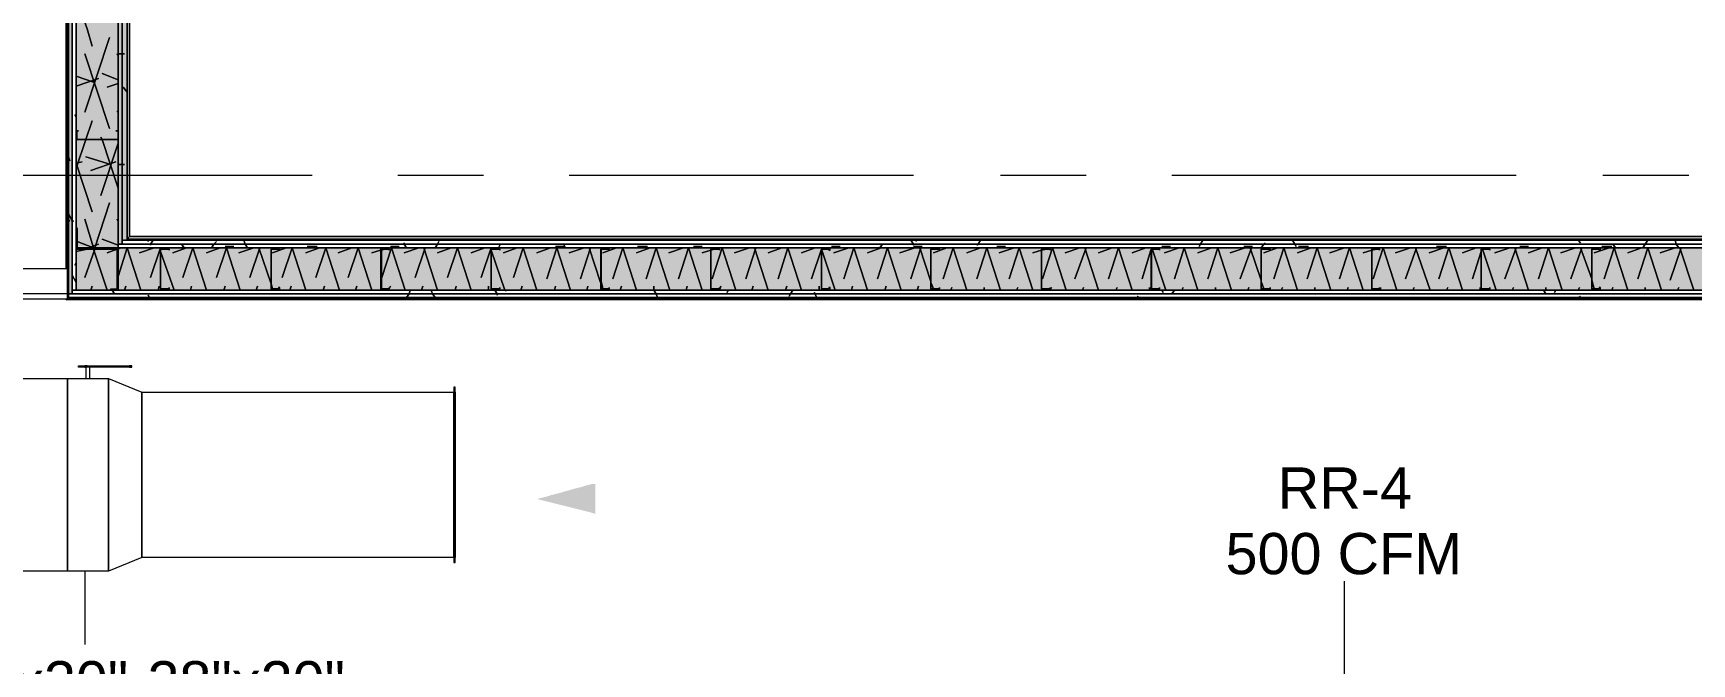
# Model space of a CAD drawing. Header units: metres. Extents: x -2 to 237, y -8 to 52.
# Drawn here: x 19.26 to 25.38, y 22.65 to 24.97 of the extents above; entities that cross this region are included whole.
import ezdxf

# ---------------------------------------------------------------- set-up
doc = ezdxf.new("R2010")
doc.units = ezdxf.units.M
doc.layers.add('HVAC - Ductos', color=5, linetype='Continuous', lineweight=0)
doc.layers.add('PDF3_Text', color=7, linetype='Continuous', lineweight=0)
doc.layers.add('PDF3_Geometry', color=7, linetype='Continuous', lineweight=0, true_color=0xaaaaaa)
doc.layers.add('PDF3_Solid Fills', color=7, linetype='Continuous', lineweight=0, true_color=0xffffff)
doc.styles.add('PDF Helvetica', font='')
doc.styles.get('PDF Helvetica').set_extended_font_data('Helvetica')

msp = doc.modelspace()

# ---------------------------------------------------------------- hatches: boundary and pattern name
at = {"layer": 'HVAC - Ductos', "lineweight": 0, "transparency": 33554559}
msp.add_hatch(color=256, dxfattribs=at).paths.add_polyline_path([(21.3358, 23.1973), (21.3358, 23.3073), (21.3221, 23.3073), (21.3037, 23.3028), (21.2899, 23.2982), (21.2533, 23.289), (21.2395, 23.2844), (21.2212, 23.2799), (21.2075, 23.2753), (21.1708, 23.2661), (21.1571, 23.2615), (21.1203, 23.2523), (21.3221, 23.2019)])
at = {"layer": 'PDF3_Solid Fills', "lineweight": 0, "transparency": 33554559}
h = msp.add_hatch(color=256, dxfattribs=at)
h.paths.add_polyline_path([(19.4062, 34.1562), (19.3925, 34.1699), (19.3879, 34.1699), (19.3879, 24.0132), (19.3925, 24.0132), (19.4062, 24.0086)])
h.paths.add_polyline_path([(19.4062, 34.1608), (19.4062, 34.1699), (19.397, 34.1699)])
for points in [[(19.4245, 34.0004), (19.4245, 31.4612), (19.5483, 31.4612), (19.4245, 31.4566), (19.4199, 24.1828), (19.5735, 24.1782), (19.5757, 24.1782), (19.5757, 34.0004)], [(29.0634, 24.0269), (29.0954, 24.0224), (29.0954, 24.1003), (28.88, 24.1003), (28.88, 24.1782), (19.5757, 24.1782), (19.5712, 24.0269), (19.5712, 24.1736), (19.4199, 24.1736), (19.4199, 24.0224), (28.9121, 24.0269)]]:
    msp.add_hatch(color=256, dxfattribs=at).paths.add_polyline_path(points)
h = msp.add_hatch(color=256, dxfattribs=at)
h.paths.add_polyline_path([(19.5757, 31.0211), (19.5895, 31.0211), (19.5895, 33.9866), (19.5757, 33.9866)])
h.paths.add_polyline_path([(19.5895, 30.8928), (19.5757, 30.8928), (19.5757, 24.1919), (19.5895, 24.1919)])
h = msp.add_hatch(color=256, dxfattribs=at)
h.paths.add_polyline_path([(19.5895, 31.0211), (19.6078, 31.0211), (19.6078, 33.9683), (19.5895, 33.9683)])
h.paths.add_polyline_path([(19.5895, 24.2103), (19.6078, 24.2103), (19.6078, 30.8745), (19.5895, 30.8745)])
h = msp.add_hatch(color=256, dxfattribs=at)
h.paths.add_polyline_path([(19.5712, 24.1736), (19.4199, 24.1736), (19.4199, 24.0224), (19.5757, 24.0269), (19.5712, 24.0269)])
h.paths.add_polyline_path([(28.2613, 24.0315), (29.0954, 24.0269), (29.0954, 24.1782), (19.5757, 24.1782), (19.5757, 24.0269), (20.5429, 24.0315), (20.5475, 24.0315), (21.3541, 24.0269), (21.3541, 24.0315), (21.3587, 24.0315), (26.2263, 24.0269), (26.2263, 24.0315), (26.2308, 24.0315), (28.2567, 24.0269), (28.2567, 24.0315)])
h = msp.add_hatch(color=256, dxfattribs=at)
h.paths.add_polyline_path([(20.5475, 24.0269), (20.5749, 24.0224), (20.5749, 24.0269)])
h.paths.add_polyline_path([(20.5429, 24.0269), (20.5475, 24.0406), (20.5429, 24.0406)])
h = msp.add_hatch(color=256, dxfattribs=at)
h.paths.add_polyline_path([(21.3587, 24.0269), (21.3862, 24.0224), (21.3862, 24.0269)])
h.paths.add_polyline_path([(21.3541, 24.0269), (21.3587, 24.0406), (21.3541, 24.0406)])

# ---------------------------------------------------------------- linework, layer by layer
at = {"layer": 'HVAC - Ductos', "lineweight": 0}
for points in [[(19.3879, 22.9865), (19.2091, 22.9865), (19.2091, 23.6969), (19.3879, 23.6969)], [(19.6629, 23.0369), (19.5391, 22.9865), (19.5391, 23.6969), (19.6629, 23.6465)], [(20.8133, 23.0369), (19.6629, 23.0369), (19.6629, 23.6465), (20.8133, 23.6465)], [(20.8179, 23.0186), (20.8179, 23.6648), (20.8133, 23.6648), (20.8133, 23.0186)], [(20.8179, 23.6465), (20.8179, 23.0369), (20.8133, 23.0369), (20.8133, 23.6465)], [(20.8133, 23.6328), (20.8133, 23.6374)], [(20.8133, 23.5319), (20.8133, 23.5365)], [(20.8133, 23.5182), (20.8133, 23.5228)], [(20.8133, 23.3669), (20.8133, 23.3715)], [(20.8133, 23.3532), (20.8133, 23.3578)], [(20.8133, 23.2386), (20.8133, 23.2432)], [(20.8133, 23.2019), (20.8133, 23.2065)], [(20.8133, 23.1882), (20.8133, 23.1928)], [(20.8133, 23.0873), (20.8133, 23.0919)], [(20.8133, 23.0736), (20.8133, 23.0782)]]:
    msp.add_lwpolyline(points, close=True, dxfattribs=at)
for points in [[(20.8133, 23.6465), (20.8133, 23.0369), (20.8133, 23.6465)], [(20.8133, 23.6465), (20.8133, 23.0369), (20.8133, 23.6465)], [(20.8133, 23.6465), (20.8133, 23.0369), (20.8133, 23.6465)], [(20.8133, 23.6465), (20.8133, 23.0369), (20.8133, 23.6465)], [(20.8133, 23.6465), (20.8133, 23.0369), (20.8133, 23.6465)], [(20.8133, 23.6465), (20.8133, 23.0369), (20.8133, 23.6465)], [(20.8133, 23.6465), (20.8133, 23.0369), (20.8133, 23.6465)], [(20.8133, 23.6465), (20.8133, 23.0369), (20.8133, 23.6465)], [(20.8133, 23.6465), (20.8133, 23.0369), (20.8133, 23.6465)], [(20.8133, 23.6465), (20.8133, 23.0369), (20.8133, 23.6465)], [(20.8133, 23.6465), (20.8133, 23.0369), (20.8133, 23.6465)], [(20.8133, 23.6465), (20.8133, 23.0369), (20.8133, 23.6465)], [(20.8133, 23.6465), (20.8133, 23.0369), (20.8133, 23.6465)], [(20.8133, 23.6465), (20.8133, 23.0369), (20.8133, 23.6465)], [(20.8133, 23.6465), (20.8133, 23.0369), (20.8133, 23.6465)], [(20.8133, 23.6465), (20.8133, 23.0369), (20.8133, 23.6465)], [(20.8133, 23.6465), (20.8133, 23.0369), (20.8133, 23.6465)], [(20.8133, 23.6465), (20.8133, 23.0369), (20.8133, 23.6465)], [(20.8133, 23.6465), (20.8133, 23.0369), (20.8133, 23.6465)], [(20.8133, 23.6465), (20.8133, 23.0369), (20.8133, 23.6465)], [(20.8133, 23.6465), (20.8133, 23.0369), (20.8133, 23.6465)], [(20.8133, 23.6465), (20.8133, 23.0369), (20.8133, 23.6465)], [(20.8133, 23.6465), (20.8133, 23.0369), (20.8133, 23.6465)], [(20.8133, 23.6465), (20.8133, 23.0369), (20.8133, 23.6465)], [(20.8133, 23.6465), (20.8133, 23.0369), (20.8133, 23.6465)], [(20.8133, 23.6465), (20.8133, 23.0369), (20.8133, 23.6465)], [(20.8133, 23.6465), (20.8133, 23.0369), (20.8133, 23.6465)], [(20.8133, 23.6465), (20.8133, 23.0369), (20.8133, 23.6465)], [(20.8133, 23.6465), (20.8133, 23.0369), (20.8133, 23.6465)], [(20.8133, 23.6465), (20.8133, 23.0369), (20.8133, 23.6465)], [(20.8133, 23.6465), (20.8133, 23.0369), (20.8133, 23.6465)], [(20.8133, 23.6465), (20.8133, 23.0369), (20.8133, 23.6465)], [(20.8133, 23.6465), (20.8133, 23.0369), (20.8133, 23.6465)], [(20.8133, 23.6465), (20.8133, 23.0369), (20.8133, 23.6465)], [(20.8133, 23.6465), (20.8133, 23.0369), (20.8133, 23.6465)], [(20.8133, 23.6465), (20.8133, 23.0369), (20.8133, 23.6465)], [(20.8133, 23.6465), (20.8133, 23.0369), (20.8133, 23.6465)], [(20.8133, 23.6465), (20.8133, 23.0369), (20.8133, 23.6465)], [(20.8133, 23.6465), (20.8133, 23.0369), (20.8133, 23.6465)], [(20.8133, 23.6328), (20.8133, 23.6374), (20.8133, 23.6328)], [(20.8133, 23.5824), (20.8133, 23.5869), (20.8133, 23.5824)], [(20.8133, 23.5319), (20.8133, 23.5365), (20.8133, 23.5319)], [(20.8133, 23.5182), (20.8133, 23.5228), (20.8133, 23.5182)], [(20.8133, 23.4678), (20.8133, 23.4723), (20.8133, 23.4678)], [(20.8133, 23.4173), (20.8133, 23.4219), (20.8133, 23.4173)], [(20.8133, 23.4173), (20.8133, 23.4219), (20.8133, 23.4173)], [(20.8133, 23.3669), (20.8133, 23.3715), (20.8133, 23.3669)], [(20.8133, 23.3532), (20.8133, 23.3578), (20.8133, 23.3532)], [(20.8133, 23.3028), (20.8133, 23.3073), (20.8133, 23.3028)], [(20.8133, 23.2523), (20.8133, 23.2569), (20.8133, 23.2523)], [(20.8133, 23.2523), (20.8133, 23.2569), (20.8133, 23.2523)], [(20.8133, 23.2386), (20.8133, 23.2432), (20.8133, 23.2386)], [(20.8133, 23.2019), (20.8133, 23.2065), (20.8133, 23.2019)], [(20.8133, 23.1882), (20.8133, 23.1928), (20.8133, 23.1882)], [(20.8133, 23.1378), (20.8133, 23.1423), (20.8133, 23.1378)], [(20.8133, 23.0873), (20.8133, 23.0919), (20.8133, 23.0873)], [(20.8133, 23.0736), (20.8133, 23.0782), (20.8133, 23.0736)], [(19.452, 22.9865), (19.452, 22.7161)], [(24.0996, 22.4915), (24.0996, 22.9498)]]:
    msp.add_lwpolyline(points, dxfattribs=at)
at = {"layer": 'PDF3_Geometry', "lineweight": 0}
for points in [[(17.3987, 23.9902), (19.3879, 23.9902), (29.0954, 23.9902), (29.2054, 23.9902), (29.2054, 24.114), (29.0954, 24.114), (29.0954, 24.2103), (29.0954, 30.8608), (29.1, 30.8608), (29.1, 31.6399), (29.1, 31.7316), (29.1, 33.9683), (29.0954, 33.9683), (29.0954, 34.1837), (19.3879, 34.1837), (17.3987, 34.1837)], [(25.2959, 34.1837), (23.3663, 34.1837), (19.3879, 34.1837), (19.3925, 34.1837), (19.3925, 34.1699), (19.3925, 33.9683), (19.3925, 24.2103), (19.3925, 24.0086), (19.3925, 23.9948), (19.3925, 23.9902), (19.3879, 23.9902), (19.3879, 23.9948), (19.3879, 24.0086), (19.3879, 24.0224), (19.3879, 24.1003)], [(29.0634, 34.1516), (19.4199, 34.1516), (19.4199, 34.0004), (19.4199, 33.9683), (19.4199, 24.2103), (19.4199, 24.1782), (19.4199, 24.0224), (29.0954, 24.0224), (29.0954, 24.0498), (29.0954, 24.1003), (29.0772, 24.1003), (29.0634, 24.1003)], [(17.3987, 34.0783), (19.3879, 34.0783), (19.3879, 33.9683), (19.3879, 24.2103), (19.3879, 24.1003), (19.1679, 24.1003)], [(19.4199, 34.0004), (19.4199, 24.1782), (19.4199, 24.0224), (29.0954, 24.0224), (29.0954, 24.0086), (19.4062, 24.0086), (19.4062, 24.0224), (19.4062, 24.2103), (19.4062, 33.9683)], [(29.0954, 24.0224), (29.0954, 24.1782), (19.4245, 24.1782), (19.5757, 24.1782), (19.5757, 34.0004)], [(19.5757, 30.8928), (19.5757, 24.2103), (19.5757, 24.1919), (19.5757, 24.1782), (28.88, 24.1782), (28.88, 24.114), (28.88, 24.1003), (28.8938, 24.1003), (28.8938, 24.2103), (28.8938, 30.8608)], [(19.5895, 30.8745), (19.5895, 24.2103), (19.5895, 24.2057), (19.5895, 24.1919), (28.88, 24.1919)], [(28.88, 30.8608), (28.88, 24.2103), (19.6079, 24.2103), (19.6079, 30.8608)], [(19.6079, 24.2103), (19.6079, 30.8608)], [(19.6079, 30.8608), (19.6079, 24.2103)], [(19.6079, 24.2103), (19.6079, 30.8608), (19.6079, 24.2103)], [(19.6079, 30.8608), (19.6079, 24.2103), (19.6079, 30.8608), (19.6079, 24.2103), (19.6079, 30.8608), (19.6079, 24.2103), (19.6079, 30.8562)], [(19.6079, 30.8562), (19.6079, 24.2103), (28.8754, 24.2103), (19.6079, 24.2103), (28.88, 24.2103), (28.88, 24.2057), (19.6079, 24.2057), (19.6079, 24.2103), (28.88, 24.2103), (28.8892, 24.2103), (28.88, 24.2103), (28.88, 30.8608)], [(19.617, 30.8516), (19.617, 24.2194), (19.6125, 24.2148), (19.6079, 24.2103), (19.6125, 24.2148), (19.617, 24.2194), (19.617, 30.8516)], [(19.617, 30.8516), (19.617, 24.2194)], [(19.617, 24.2194), (19.617, 30.8516)], [(20.2907, 24.444), (19.0166, 24.444)], [(20.9233, 24.444), (20.6071, 24.444)], [(22.5091, 24.444), (21.2395, 24.444)], [(23.1462, 24.444), (22.83, 24.444)], [(24.7321, 24.444), (23.4625, 24.444)], [(25.3692, 24.444), (25.0529, 24.444)], [(19.3879, 24.2103), (19.3879, 24.1003), (19.3879, 24.0086), (19.3925, 24.0086)], [(19.6079, 24.2103), (19.6125, 24.2148), (19.617, 24.2194)], [(19.6079, 24.2103), (19.6125, 24.2148), (19.617, 24.2194)], [(28.88, 24.2103), (19.6079, 24.2103), (28.88, 24.2103)], [(28.88, 24.2103), (19.6079, 24.2103), (28.88, 24.2103)], [(28.8709, 24.2194), (19.617, 24.2194)], [(19.617, 24.2194), (28.8709, 24.2194)], [(28.8709, 24.2194), (19.617, 24.2194)], [(19.617, 24.2194), (28.8709, 24.2194)], [(29.2054, 24.0086), (29.2054, 24.1003), (29.2054, 23.9948), (29.2054, 23.9902), (29.2054, 23.9948), (29.0954, 23.9948), (29.0954, 24.0086), (29.0954, 23.9948), (19.3925, 23.9948), (19.3879, 23.9948), (19.3879, 24.0086), (17.3987, 24.0086), (17.3987, 23.9948), (16.4774, 23.9948), (14.9878, 23.9948), (14.9878, 23.9902), (14.9878, 23.9857), (16.4774, 23.9857), (16.4774, 23.9902), (14.9878, 23.9902)], [(19.3879, 24.0086), (19.3879, 23.9948)]]:
    msp.add_lwpolyline(points, dxfattribs=at)
for points in [[(19.3879, 34.1837), (19.3879, 23.9948), (19.3925, 23.9948), (19.3925, 34.1837)], [(19.4062, 24.0086), (19.4062, 34.1699), (19.3925, 34.1699), (19.3925, 24.0086)], [(19.4062, 34.1516), (19.4062, 24.0224), (19.4199, 24.0224), (19.4199, 34.1516)], [(19.3833, 34.0783), (19.3833, 24.1003)], [(19.3879, 24.224), (19.3879, 33.9362)], [(19.5895, 30.8928), (19.5757, 30.8928), (19.5757, 24.1919), (19.5895, 24.1919)], [(19.6079, 30.8745), (19.5895, 30.8745), (19.5895, 24.2057), (19.6079, 24.2057)], [(19.4199, 24.609), (19.4199, 24.5815), (19.4245, 24.577), (19.5712, 24.577), (19.5757, 24.577), (19.5757, 24.5815), (19.5757, 24.609), (19.5666, 24.609), (19.5757, 24.609), (19.5757, 24.5815), (19.5712, 24.577), (19.4245, 24.577), (19.4245, 24.5815), (19.4245, 24.609), (19.4291, 24.609)], [(19.5757, 24.1736), (19.5757, 24.2011), (19.5757, 24.1736), (19.4245, 24.1736), (19.4245, 24.2515), (19.4245, 24.1736)], [(19.5483, 24.0224), (19.5483, 24.0269), (19.5712, 24.0269), (19.5712, 24.1736), (19.4979, 24.1736), (19.5757, 24.1736), (19.5757, 24.0224)], [(29.0954, 24.1782), (29.0954, 24.1919), (19.5757, 24.1919), (19.5757, 24.1782)], [(29.0954, 24.1919), (29.0954, 24.2057), (19.5895, 24.2057), (19.5895, 24.1919)], [(29.0954, 24.2103), (19.6079, 24.2103), (19.6079, 24.2057), (29.0954, 24.2057)], [(19.7637, 24.1782), (19.7362, 24.1782), (19.7316, 24.1736), (19.7316, 24.0269), (19.7362, 24.0224), (19.7637, 24.0224), (19.7637, 24.0315), (19.7637, 24.0269), (19.7362, 24.0269), (19.7316, 24.0269), (19.7316, 24.1736), (19.7362, 24.1736), (19.7637, 24.1736), (19.7637, 24.169)], [(20.1716, 24.1782), (20.1395, 24.1782), (20.1395, 24.1736), (20.1395, 24.0269), (20.1395, 24.0224), (20.1716, 24.0224), (20.1716, 24.0315), (20.1671, 24.0315), (20.1671, 24.0269), (20.1395, 24.0269), (20.1395, 24.1736), (20.1671, 24.1736), (20.1671, 24.169), (20.1716, 24.169)], [(20.5749, 24.1782), (20.5475, 24.1782), (20.5429, 24.1736), (20.5429, 24.0269), (20.5475, 24.0224), (20.5749, 24.0224), (20.5749, 24.0315), (20.5749, 24.0269), (20.5475, 24.0269), (20.5475, 24.1736), (20.5749, 24.1736), (20.5749, 24.169)], [(20.9829, 24.1782), (20.9508, 24.1782), (20.9508, 24.1736), (20.9508, 24.0269), (20.9508, 24.0224), (20.9829, 24.0224), (20.9829, 24.0315), (20.9829, 24.0269), (20.9508, 24.0269), (20.9508, 24.1736), (20.9829, 24.1736), (20.9829, 24.169)], [(21.3862, 24.1782), (21.3587, 24.1782), (21.3587, 24.1736), (21.3541, 24.1736), (21.3541, 24.0269), (21.3587, 24.0269), (21.3587, 24.0224), (21.3862, 24.0224), (21.3862, 24.0315), (21.3862, 24.0269), (21.3587, 24.0269), (21.3587, 24.1736), (21.3862, 24.1736), (21.3862, 24.169)], [(21.7941, 24.1782), (21.762, 24.1782), (21.762, 24.1736), (21.762, 24.0269), (21.762, 24.0224), (21.7941, 24.0224), (21.7941, 24.0315), (21.7941, 24.0269), (21.762, 24.0269), (21.762, 24.1736), (21.7941, 24.1736), (21.7941, 24.169)], [(22.2021, 24.1782), (22.1699, 24.1782), (22.1699, 24.1736), (22.1699, 24.0269), (22.1699, 24.0224), (22.2021, 24.0224), (22.2021, 24.0315), (22.1975, 24.0315), (22.1975, 24.0269), (22.1699, 24.0269), (22.1699, 24.1736), (22.1975, 24.1736), (22.1975, 24.169), (22.2021, 24.169)], [(22.6054, 24.1782), (22.5779, 24.1782), (22.5733, 24.1736), (22.5733, 24.0269), (22.5779, 24.0224), (22.6054, 24.0224), (22.6054, 24.0315), (22.6054, 24.0269), (22.5779, 24.0269), (22.5733, 24.0269), (22.5733, 24.1736), (22.5779, 24.1736), (22.6054, 24.1736), (22.6054, 24.169)], [(23.0133, 24.1782), (22.9812, 24.1782), (22.9812, 24.1736), (22.9812, 24.0269), (22.9812, 24.0224), (23.0133, 24.0224), (23.0133, 24.0315), (23.0133, 24.0269), (22.9812, 24.0269), (22.9812, 24.1736), (23.0133, 24.1736), (23.0133, 24.169)], [(23.4166, 24.1782), (23.3891, 24.1782), (23.3891, 24.1736), (23.3846, 24.1736), (23.3846, 24.0269), (23.3891, 24.0269), (23.3891, 24.0224), (23.4166, 24.0224), (23.4166, 24.0315), (23.4166, 24.0269), (23.3891, 24.0269), (23.3891, 24.1736), (23.4166, 24.1736), (23.4166, 24.169)], [(23.8246, 24.1782), (23.7925, 24.1782), (23.7925, 24.1736), (23.7925, 24.0269), (23.7925, 24.0224), (23.8246, 24.0224), (23.8246, 24.0315), (23.8246, 24.0269), (23.7925, 24.0269), (23.7925, 24.1736), (23.8246, 24.1736), (23.8246, 24.169)], [(24.2279, 24.1782), (24.2004, 24.1782), (24.2004, 24.1736), (24.2004, 24.0269), (24.2004, 24.0224), (24.2279, 24.0224), (24.2279, 24.0315), (24.2279, 24.0269), (24.2004, 24.0269), (24.2004, 24.1736), (24.2279, 24.1736), (24.2279, 24.169)], [(24.6358, 24.1782), (24.6083, 24.1782), (24.6037, 24.1736), (24.6037, 24.0269), (24.6083, 24.0224), (24.6358, 24.0224), (24.6358, 24.0315), (24.6358, 24.0269), (24.6083, 24.0269), (24.6037, 24.0269), (24.6037, 24.1736), (24.6083, 24.1736), (24.6358, 24.1736), (24.6358, 24.169)], [(25.0437, 24.1782), (25.0117, 24.1782), (25.0117, 24.1736), (25.0117, 24.0269), (25.0117, 24.0224), (25.0437, 24.0224), (25.0437, 24.0315), (25.0392, 24.0315), (25.0392, 24.0269), (25.0117, 24.0269), (25.0117, 24.1736), (25.0392, 24.1736), (25.0392, 24.169), (25.0437, 24.169)], [(29.0954, 23.9902), (29.0954, 23.9857), (19.3833, 23.9857), (19.3833, 23.9902), (19.3833, 23.9857), (19.3879, 23.9902)], [(29.9709, 23.9902), (29.9709, 23.9857), (29.0954, 23.9857), (19.3833, 23.9857), (19.3879, 23.9902), (29.0954, 23.9902)], [(19.3879, 23.9902), (29.0954, 23.9902), (29.0954, 23.9948), (19.3879, 23.9948)], [(29.0954, 23.9948), (29.0954, 24.0086), (19.3925, 24.0086), (19.3925, 23.9948)], [(29.0954, 24.0086), (29.0954, 24.0224), (19.4062, 24.0224), (19.4062, 24.0086)]]:
    msp.add_lwpolyline(points, close=True, dxfattribs=at)
at = {"layer": 'PDF3_Geometry', "color": 254, "lineweight": 0, "true_color": 0xd2d2d2}
for points in [[(19.4199, 25.0994), (19.4612, 24.9848), (19.4795, 24.9207), (19.4612, 24.9848), (19.4199, 25.0994), (19.4429, 25.104)], [(19.5437, 24.9528), (19.452, 24.6778)], [(19.452, 24.8932), (19.5437, 24.6182)], [(19.5712, 24.8932), (19.5757, 24.884)], [(19.4199, 24.8107), (19.4841, 24.7878)], [(19.5025, 24.8015), (19.4199, 24.774)], [(19.5162, 24.8198), (19.5757, 24.797)], [(19.5757, 24.7832), (19.5345, 24.7694)], [(19.5757, 24.6824), (19.5712, 24.6778)], [(19.4795, 24.6457), (19.4566, 24.577), (19.4199, 24.4715), (19.4566, 24.577)], [(19.5116, 24.5861), (19.5162, 24.577), (19.5757, 24.3982), (19.5162, 24.577)], [(19.5757, 24.5632), (19.5116, 24.3707)], [(19.4199, 24.4898), (19.4795, 24.3111), (19.4199, 24.4898), (19.4429, 24.4944)], [(19.4199, 24.4853), (19.4245, 24.4853)], [(19.4566, 24.5128), (19.5483, 24.4853)], [(19.5666, 24.4944), (19.4749, 24.4624)], [(19.5437, 24.3432), (19.4887, 24.1782)], [(19.452, 24.2836), (19.4841, 24.1782), (19.4245, 24.2011), (19.4841, 24.1782)], [(19.5712, 24.2836), (19.5757, 24.2744)], [(19.4657, 24.1782), (19.4612, 24.1736), (19.4199, 24.1644), (19.4612, 24.1736), (19.4657, 24.1782), (19.5025, 24.1919)], [(19.4887, 24.1736), (19.452, 24.0682)], [(19.4841, 24.1736), (19.5345, 24.0224)], [(19.5162, 24.2103), (19.5757, 24.1874)], [(19.5712, 24.1736), (19.5345, 24.1598)], [(19.5849, 24.1782), (19.5757, 24.1736)], [(19.6079, 24.1782), (19.6583, 24.0224), (19.6079, 24.1782), (19.5757, 24.0728)], [(19.7087, 24.1782), (19.6537, 24.1598)], [(19.7316, 24.1782), (19.7316, 24.169), (19.7316, 24.1782), (19.6949, 24.0682)], [(19.8279, 24.1782), (19.7775, 24.1598)], [(19.8507, 24.1782), (19.9012, 24.0224), (19.8507, 24.1782), (19.8141, 24.0682)], [(19.9516, 24.1782), (19.9012, 24.1598)], [(19.9745, 24.1782), (20.0249, 24.0224), (19.9745, 24.1782), (19.9379, 24.0682)], [(20.0753, 24.1782), (20.0203, 24.1598)], [(20.0983, 24.1782), (20.0616, 24.0682)], [(20.0937, 24.1782), (20.1395, 24.0452), (20.1441, 24.0269), (20.1395, 24.0452)], [(20.1945, 24.1782), (20.1441, 24.1598)], [(20.2175, 24.1782), (20.2679, 24.0224), (20.2175, 24.1782), (20.1808, 24.0682)], [(20.3183, 24.1782), (20.2679, 24.1598)], [(20.3412, 24.1782), (20.3916, 24.0224), (20.3412, 24.1782), (20.3045, 24.0682)], [(20.4375, 24.1782), (20.387, 24.1598)], [(20.4603, 24.1782), (20.5108, 24.0224), (20.4603, 24.1782), (20.4237, 24.0682)], [(20.5841, 24.1782), (20.6345, 24.0224), (20.5841, 24.1782), (20.5475, 24.0682)], [(20.5566, 24.1736), (20.5475, 24.169)], [(20.6849, 24.1782), (20.6299, 24.1598)], [(20.7079, 24.1782), (20.6712, 24.0682)], [(20.7033, 24.1782), (20.7537, 24.0224)], [(20.8041, 24.1782), (20.7537, 24.1598)], [(20.8271, 24.1782), (20.8775, 24.0224), (20.8271, 24.1782), (20.7903, 24.0682)], [(20.9279, 24.1782), (20.8775, 24.1598)], [(20.9508, 24.1782), (20.9508, 24.1736), (20.9508, 24.1782), (20.9141, 24.0682)], [(21.0471, 24.1782), (20.9966, 24.1598)], [(21.0699, 24.1782), (21.1203, 24.0224), (21.0699, 24.1782), (21.0333, 24.0682)], [(21.1708, 24.1782), (21.1203, 24.1598)], [(21.1937, 24.1782), (21.2441, 24.0224), (21.1937, 24.1782), (21.1571, 24.0636)], [(21.2945, 24.1782), (21.2395, 24.1598)], [(21.3175, 24.1782), (21.2808, 24.0636)], [(21.3129, 24.1782), (21.3541, 24.0498)], [(21.4137, 24.1782), (21.3633, 24.1598)], [(21.4367, 24.1782), (21.487, 24.0224), (21.4367, 24.1782), (21.3999, 24.0636)], [(21.5375, 24.1782), (21.487, 24.1598)], [(21.5604, 24.1782), (21.6108, 24.0224), (21.5604, 24.1782), (21.5237, 24.0636)], [(21.6612, 24.1782), (21.6062, 24.1598)], [(21.6795, 24.1782), (21.7299, 24.0224), (21.6795, 24.1782), (21.6429, 24.0636)], [(21.7758, 24.1736), (21.762, 24.169), (21.7299, 24.1598), (21.762, 24.169)], [(21.8033, 24.1782), (21.8537, 24.0224), (21.8033, 24.1782), (21.7666, 24.0636)], [(21.9041, 24.1782), (21.8491, 24.1598)], [(21.9271, 24.1782), (21.8904, 24.0636)], [(21.9225, 24.1782), (21.9729, 24.0224)], [(22.0233, 24.1782), (21.9729, 24.1598)], [(22.0462, 24.1782), (22.0967, 24.0224), (22.0462, 24.1782), (22.0095, 24.0636)], [(22.1471, 24.1782), (22.0967, 24.1598)], [(22.1699, 24.1736), (22.2204, 24.0224), (22.1699, 24.1736), (22.1333, 24.0636)], [(22.2708, 24.1782), (22.2158, 24.1598)], [(22.2891, 24.1782), (22.3395, 24.0224), (22.2891, 24.1782), (22.2525, 24.0636)], [(22.39, 24.1782), (22.3395, 24.1598)], [(22.4129, 24.1782), (22.4633, 24.0224), (22.4129, 24.1782), (22.3763, 24.0636)], [(22.5137, 24.1782), (22.4587, 24.1598)], [(22.5367, 24.1782), (22.5, 24.0636)], [(22.5321, 24.1782), (22.5733, 24.0544)], [(22.6329, 24.1782), (22.5825, 24.1598)], [(22.6558, 24.1782), (22.7062, 24.0224), (22.6558, 24.1782), (22.6191, 24.0636)], [(22.7566, 24.1782), (22.7062, 24.1598)], [(22.7795, 24.1782), (22.83, 24.0224), (22.7795, 24.1782), (22.7429, 24.0636)], [(22.8804, 24.1782), (22.8254, 24.1598)], [(22.8987, 24.1782), (22.9491, 24.0224), (22.8987, 24.1782), (22.862, 24.0636)], [(22.9995, 24.1736), (22.9812, 24.169), (22.9491, 24.1598), (22.9812, 24.169)], [(23.0225, 24.1782), (23.0729, 24.0224), (23.0225, 24.1782), (22.9858, 24.0636)], [(23.1233, 24.1782), (23.0683, 24.1598)], [(23.1462, 24.1782), (23.105, 24.0636)], [(23.1416, 24.1782), (23.1921, 24.0224)], [(23.2425, 24.1782), (23.1921, 24.1598)], [(23.2654, 24.1782), (23.3158, 24.0224), (23.2654, 24.1782), (23.2287, 24.0636)], [(23.3663, 24.1782), (23.3158, 24.1598)], [(23.3891, 24.1782), (23.4396, 24.0224)], [(23.49, 24.1782), (23.435, 24.1598)], [(23.5083, 24.1782), (23.5587, 24.0224), (23.5083, 24.1782), (23.4717, 24.0636)], [(23.6091, 24.1782), (23.5587, 24.1598)], [(23.6321, 24.1782), (23.6825, 24.0224), (23.6321, 24.1782), (23.5954, 24.0636)], [(23.7329, 24.1782), (23.6779, 24.1598)], [(23.7558, 24.1782), (23.7146, 24.0636)], [(23.7513, 24.1782), (23.7925, 24.059)], [(23.8521, 24.1782), (23.8017, 24.1598)], [(23.875, 24.1782), (23.9254, 24.0224), (23.875, 24.1782), (23.8383, 24.0636)], [(23.9758, 24.1782), (23.9254, 24.1598)], [(23.9987, 24.1782), (24.0491, 24.0224), (23.9987, 24.1782), (23.962, 24.0636)], [(24.0996, 24.1782), (24.0446, 24.1598)], [(24.1179, 24.1782), (24.1683, 24.0224), (24.1179, 24.1782), (24.0812, 24.0636)], [(24.2187, 24.1736), (24.2004, 24.169), (24.1683, 24.1598), (24.2004, 24.169)], [(24.2416, 24.1782), (24.2921, 24.0224), (24.2416, 24.1782), (24.205, 24.0636)], [(24.3425, 24.1782), (24.2875, 24.1598)], [(24.3654, 24.1782), (24.3242, 24.0636)], [(24.3608, 24.1782), (24.4158, 24.0224)], [(24.4663, 24.1782), (24.4112, 24.1598)], [(24.4846, 24.1782), (24.535, 24.0224), (24.4846, 24.1782), (24.4479, 24.0636)], [(24.5854, 24.1782), (24.535, 24.1598)], [(24.6083, 24.1736), (24.6587, 24.0224), (24.6083, 24.1736), (24.6037, 24.169)], [(24.7092, 24.1782), (24.6542, 24.1598)], [(24.7321, 24.1782), (24.6908, 24.0636)], [(24.7275, 24.1782), (24.7779, 24.0224)], [(24.8283, 24.1782), (24.7779, 24.1598)], [(24.8513, 24.1782), (24.9017, 24.0224), (24.8513, 24.1782), (24.8146, 24.0636)], [(24.9521, 24.1782), (24.8971, 24.1598)], [(24.975, 24.1782), (24.9337, 24.0636)], [(24.9704, 24.1782), (25.0117, 24.0636)], [(25.0758, 24.1782), (25.0209, 24.1598)], [(25.0942, 24.1782), (25.1446, 24.0224), (25.0942, 24.1782), (25.0575, 24.0636)], [(25.195, 24.1782), (25.1446, 24.1598)], [(25.2179, 24.1782), (25.2683, 24.0224), (25.2179, 24.1782), (25.1812, 24.0636)], [(25.3188, 24.1782), (25.2637, 24.1598)], [(25.3416, 24.1782), (25.3004, 24.059)], [(25.337, 24.1782), (25.3875, 24.0224)], [(19.7316, 24.1644), (19.782, 24.0224)], [(20.5429, 24.169), (20.5108, 24.1598)], [(20.9508, 24.169), (21.0012, 24.0224)], [(23.3846, 24.169), (23.3525, 24.0636)], [(24.6037, 24.1644), (24.5717, 24.0636)], [(21.3587, 24.0498), (21.3633, 24.0269)], [(22.5733, 24.0498), (22.5825, 24.0269)], [(23.7925, 24.0544), (23.8017, 24.0269)], [(25.0117, 24.059), (25.0209, 24.0269)], [(19.4795, 24.0361), (19.4749, 24.0224)], [(19.6033, 24.0361), (19.5987, 24.0224)], [(19.727, 24.0361), (19.7225, 24.0224)], [(19.8462, 24.0361), (19.8416, 24.0224)], [(19.9699, 24.0361), (19.9653, 24.0224)], [(20.0891, 24.0361), (20.0845, 24.0224)], [(20.2129, 24.0361), (20.2083, 24.0224)], [(20.3366, 24.0361), (20.3321, 24.0224)], [(20.4558, 24.0361), (20.4512, 24.0224)], [(20.5795, 24.0361), (20.5749, 24.0269)], [(20.6987, 24.0361), (20.6941, 24.0224)], [(20.8225, 24.0361), (20.8179, 24.0224)], [(20.9416, 24.0361), (20.9416, 24.0224)], [(21.0653, 24.0361), (21.0608, 24.0224)], [(21.1891, 24.0361), (21.1845, 24.0224)], [(21.3083, 24.0361), (21.3037, 24.0224)], [(21.4321, 24.0361), (21.4275, 24.0224)], [(21.5512, 24.0361), (21.5512, 24.0224)], [(21.6749, 24.0361), (21.6704, 24.0224)], [(21.7987, 24.0361), (21.7941, 24.0224)], [(21.9179, 24.0361), (21.9133, 24.0224)], [(22.0416, 24.0361), (22.037, 24.0224)], [(22.1608, 24.0361), (22.1608, 24.0224)], [(22.2845, 24.0361), (22.28, 24.0224)], [(22.4083, 24.0361), (22.4037, 24.0224)], [(22.5275, 24.0361), (22.5229, 24.0224)], [(22.6513, 24.0315), (22.6467, 24.0224)], [(22.7704, 24.0315), (22.7704, 24.0224)], [(22.8941, 24.0315), (22.8895, 24.0224)], [(23.0179, 24.0315), (23.0133, 24.0224)], [(23.137, 24.0315), (23.1325, 24.0224)], [(23.2608, 24.0315), (23.2562, 24.0224)], [(23.38, 24.0315), (23.38, 24.0224)], [(23.5037, 24.0315), (23.4991, 24.0224)], [(23.6229, 24.0315), (23.6229, 24.0224)], [(23.7467, 24.0315), (23.7421, 24.0224)], [(23.8704, 24.0315), (23.8658, 24.0224)], [(23.9896, 24.0315), (23.9896, 24.0224)], [(24.1133, 24.0315), (24.1087, 24.0224)], [(24.2325, 24.0315), (24.2325, 24.0224)], [(24.3562, 24.0315), (24.3517, 24.0224)], [(24.48, 24.0315), (24.4754, 24.0224)], [(24.5992, 24.0315), (24.5992, 24.0224)], [(24.7229, 24.0315), (24.7183, 24.0224)], [(24.8421, 24.0315), (24.8421, 24.0224)], [(24.9658, 24.0315), (24.9612, 24.0224)], [(25.0896, 24.0315), (25.085, 24.0224)], [(25.2087, 24.0315), (25.2087, 24.0224)], [(25.3325, 24.0315), (25.3279, 24.0224)]]:
    msp.add_lwpolyline(points, close=True, dxfattribs=at)
at = {"layer": 'PDF3_Geometry', "color": 254, "lineweight": 0, "true_color": 0xeaeaea}
for points in [[(19.5895, 24.8932), (19.5757, 24.8932), (19.5895, 24.8932), (19.5987, 24.8932)], [(19.5941, 24.7694), (19.6079, 24.7511)], [(19.4153, 24.6686), (19.4199, 24.6594)], [(19.3925, 24.5128), (19.397, 24.499)], [(19.5895, 24.4853), (19.5757, 24.4853), (19.5895, 24.4853), (19.5987, 24.4853)], [(19.4062, 24.279), (19.4107, 24.2744), (19.4062, 24.279), (19.3925, 24.3019)], [(19.3925, 24.2744), (19.397, 24.279)], [(19.6857, 24.2057), (19.6857, 24.2011)], [(19.6949, 24.1874), (19.6949, 24.1919), (19.7041, 24.2057), (19.6949, 24.1919)], [(19.8095, 24.1919), (19.8187, 24.1782)], [(19.9195, 24.1782), (19.9287, 24.1919), (19.9379, 24.2011), (19.9287, 24.1919)], [(20.002, 24.1828), (19.9699, 24.1828)], [(20.0433, 24.1919), (20.0525, 24.1782), (20.0433, 24.1919), (20.0387, 24.2057)], [(20.3091, 24.1828), (20.2725, 24.1828)], [(20.6116, 24.1828), (20.5795, 24.1828)], [(20.6299, 24.1919), (20.6391, 24.1782), (20.6299, 24.1919), (20.6299, 24.1965)], [(20.7445, 24.1782), (20.7537, 24.1919), (20.7583, 24.2011), (20.7537, 24.1919)], [(20.9783, 24.1782), (20.9829, 24.1874)], [(21.2212, 24.1828), (21.1891, 24.1828)], [(21.2212, 24.1874), (21.2258, 24.1782)], [(21.5283, 24.1828), (21.4916, 24.1828)], [(21.7299, 24.1828), (21.6979, 24.1828)], [(22.2387, 24.1828), (22.2066, 24.1828)], [(22.3854, 24.1782), (22.3945, 24.1919)], [(22.5091, 24.1919), (22.5091, 24.1874), (22.5091, 24.1919), (22.5, 24.2057)], [(22.5413, 24.1828), (22.5091, 24.1828)], [(22.5183, 24.2011), (22.5229, 24.2057)], [(22.7429, 24.1874), (22.7475, 24.1919), (22.7566, 24.2057), (22.7475, 24.1919)], [(22.8483, 24.1828), (22.8163, 24.1828)], [(23.4579, 24.1828), (23.4258, 24.1828)], [(23.5541, 24.2057), (23.5587, 24.2057)], [(23.5633, 24.1828), (23.5679, 24.1919), (23.5771, 24.2057), (23.5679, 24.1919)], [(23.7604, 24.1828), (23.7283, 24.1828)], [(23.7925, 24.1782), (23.8017, 24.1919), (23.8062, 24.1965), (23.8017, 24.1919)], [(23.9163, 24.1919), (23.9209, 24.1828), (23.9163, 24.1919), (23.9071, 24.2057)], [(23.9666, 24.1828), (23.93, 24.1828)], [(24.4754, 24.1828), (24.4387, 24.1828)], [(24.7779, 24.1828), (24.7459, 24.1828)], [(24.9612, 24.2057), (24.9704, 24.1965)], [(25.085, 24.1828), (25.0483, 24.1828)], [(25.0896, 24.1919), (25.0987, 24.1782)], [(25.1996, 24.1782), (25.2087, 24.1919), (25.2179, 24.2057), (25.2087, 24.1919)], [(25.3233, 24.1919), (25.3325, 24.1782), (25.3233, 24.1919), (25.3188, 24.2057)], [(19.4153, 24.114), (19.4199, 24.1232)], [(19.4062, 24.0774), (19.4199, 24.0498)], [(19.5529, 24.0224), (19.562, 24.0086)], [(19.6857, 24.004), (19.6903, 23.9948)], [(20.6483, 24.0086), (20.6529, 24.0224), (20.6483, 24.0086), (20.6391, 23.9948)], [(20.7308, 24.0178), (20.7353, 24.0086), (20.7445, 23.9948), (20.7353, 24.0086)], [(20.9645, 24.0224), (20.9737, 24.0086), (20.9737, 24.004), (20.9737, 24.0086)], [(21.0058, 24.0178), (21.0058, 24.0224)], [(21.5512, 24.0224), (21.5604, 24.0086), (21.5649, 23.9948), (21.5604, 24.0086)], [(21.8217, 24.0132), (21.8262, 24.0224)], [(22.0554, 24.0086), (22.0645, 24.0224), (22.0554, 24.0086), (22.0508, 23.9994)], [(22.1425, 24.0132), (22.1471, 24.0086), (22.1517, 23.9948), (22.1471, 24.0086)], [(23.3341, 23.9948), (23.3387, 23.9994)], [(23.4258, 24.0224), (23.4304, 24.0132)], [(23.4625, 24.0086), (23.4717, 24.0224)], [(24.1546, 23.9948), (24.1592, 23.9948)], [(24.8329, 24.0224), (24.8421, 24.0086)], [(24.8742, 24.0132), (24.8787, 24.0224)], [(24.9658, 23.9994), (24.9704, 23.9948)]]:
    msp.add_lwpolyline(points, close=True, dxfattribs=at)
at = {"layer": 'PDF3_Geometry', "color": 254, "lineweight": 0, "true_color": 0xd2d2d2}
for points in [[(21.3541, 24.1094), (21.3587, 24.1094)], [(23.3846, 24.1278), (23.3891, 24.1278)], [(21.7758, 24.0224), (21.7758, 24.0269)], [(23.4075, 24.0224), (23.4075, 24.0269)]]:
    msp.add_lwpolyline(points, dxfattribs=at)
at = {"layer": 'PDF3_Geometry', "color": 1, "lineweight": 0}
for points in [[(19.617, 23.7382), (19.6216, 23.7382), (19.6262, 23.7382), (19.6216, 23.7382), (19.617, 23.7382), (19.4612, 23.7382), (19.4291, 23.7382), (19.4291, 23.7428), (19.4612, 23.7428), (19.4612, 23.7382), (19.4566, 23.7382), (19.452, 23.7382), (19.4566, 23.7382), (19.4566, 23.6969)], [(19.4612, 23.7428), (19.617, 23.7428), (19.6216, 23.7428), (19.6262, 23.7428), (19.6216, 23.7428), (19.617, 23.7428)], [(19.6262, 23.7382), (19.6262, 23.7428)], [(19.4703, 23.6969), (19.4703, 23.7382)]]:
    msp.add_lwpolyline(points, dxfattribs=at)
for points in [[(19.4612, 23.7428), (19.4566, 23.7428), (19.452, 23.7428), (19.4566, 23.7428)], [(19.3879, 23.6969), (19.5391, 23.6969), (19.5391, 22.9865), (19.3879, 22.9865)]]:
    msp.add_lwpolyline(points, close=True, dxfattribs=at)

# ---------------------------------------------------------------- texts
at = {"layer": 'PDF3_Text', "lineweight": 0, "attachment_point": 4, "style": 'PDF Helvetica'}
for s, insert, char_height in [('RR-4', (23.853, 23.2929), 0.15195), ('500 CFM', (23.6605, 23.05), 0.15195), ('BD-28"x20"-28"x20"', (18.5178, 22.5778), 0.151954)]:
    msp.add_mtext(s, dxfattribs=dict(at, insert=insert, char_height=char_height))

doc.saveas('drawing.dxf')
